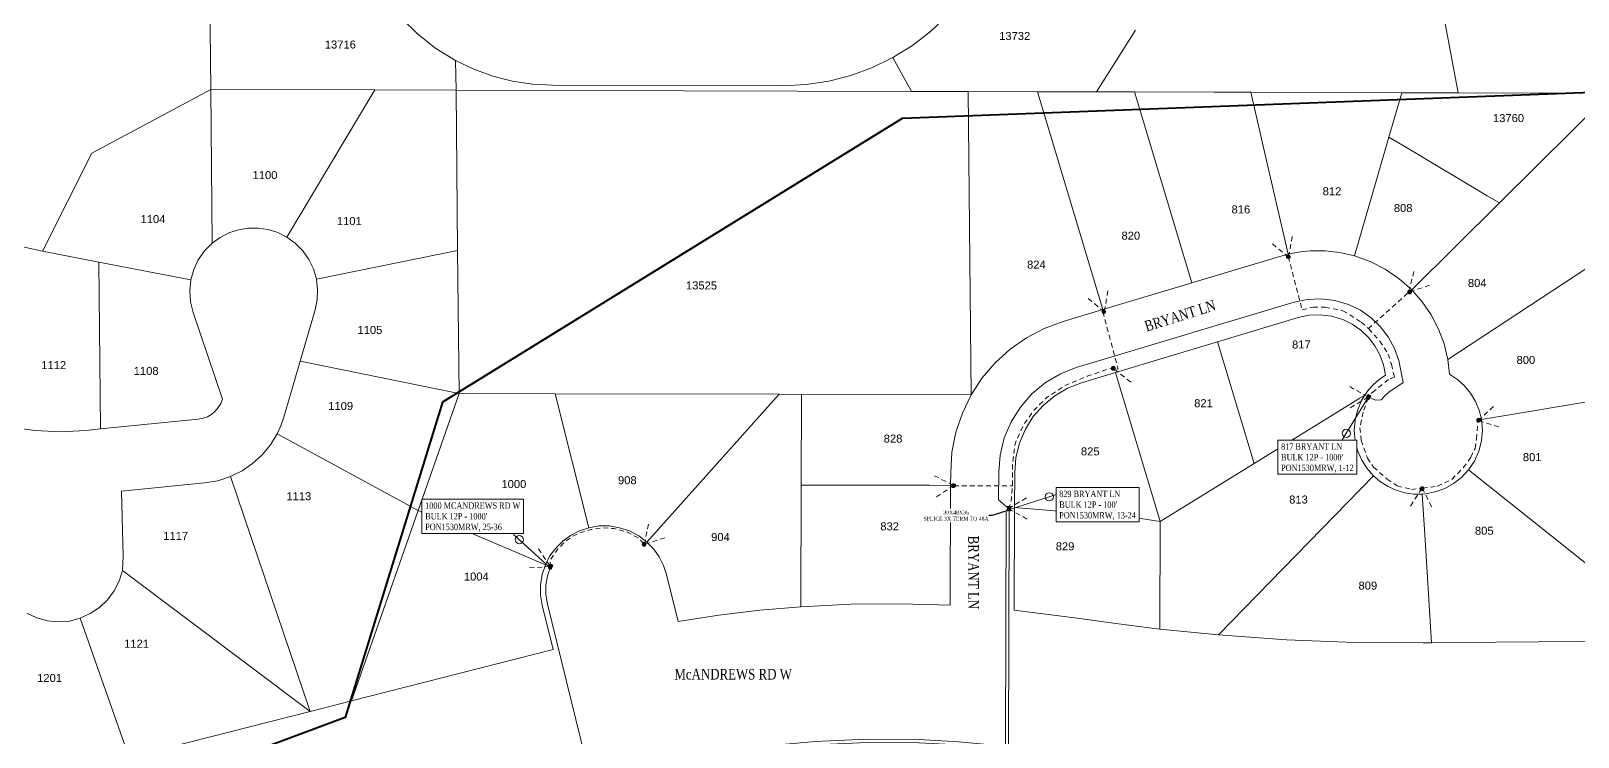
# Model space of a CAD drawing. Header units: feet. Extents: x 865220 to 5618803, y -2240498 to 1935234.
# Drawn here: x 2808154 to 2809603, y 967578 to 968239 of the extents above; entities that cross this region are included whole.
import ezdxf
from ezdxf import colors
from ezdxf.entities.mleader import LeaderData, LeaderLine
from ezdxf.enums import TextEntityAlignment as Align
from ezdxf.lldxf.tags import DXFTag
from ezdxf.math import Vec2, Vec3

# ---------------------------------------------------------------- set-up
doc = ezdxf.new("R2010")
doc.units = ezdxf.units.FT
doc.header["$LTSCALE"] = 0.015
doc.header["$MEASUREMENT"] = 0
doc.linetypes.add('DASHED', pattern=[5, 3, -2])
for name, color, linetype in [('48A', 112, '48A'), ('Dakota County Addresses', 7, 'Continuous'), ('Dakota County Parcels', 7, 'Continuous'), ('DETAIL', 7, 'Continuous'), ('DROP BURIED', 7, 'DASHED'), ('PROP_TEL', 6, 'Continuous'), ('STREET NAME', 7, 'Continuous'), ('TAIL', 1, 'MST'), ('TELEPHONE STRUCT-PROP', 6, 'Continuous'), ('TERMINALS', 7, 'Continuous')]:
    doc.layers.add(name, color=color, linetype=linetype)
doc.layers.add('RUNNING LINE (UNDERGROUND)', color=10, linetype='Continuous', lineweight=40)
doc.layers.add('WORK BOUNDARY', color=110, linetype='Continuous', lineweight=40)
doc.styles.add('Dimensions 100', font='arial.ttf')
doc.styles.add('Line', font='txt.shx', dxfattribs={"height": 3})
doc.styles.add('SIMPLEX', font='times.ttf', dxfattribs={"width": 0.8})
doc.styles.get("Standard").update_dxf_attribs({"font": 'times.ttf'})
doc.styles.add('Utilities', font='arial.ttf', dxfattribs={"height": 2.5})
tags = doc.linetypes.add('48A', pattern='A,80,-5,["48A",Line,S=1.5,R=0,X=0,Y=-1.5],-20', length=105).pattern_tags.tags
tags[6] = DXFTag(74, 10)
tags = doc.linetypes.add('MST', pattern='A,5,-5,5,-5,["TAIL",Line,S=1.5,R=0,X=0,Y=-1.5],-20', length=40).pattern_tags.tags
tags[10] = DXFTag(74, 10)

# ---------------------------------------------------------------- blocks, each defined once
blk = doc.blocks.new('ACMAP_ANN_TEMPLATE_Dakota County Addresses')
at = {"layer": 'Dakota County Addresses', "style": 'Dimensions 100'}
blk.add_attdef('DakotaCountyAddress', text='', height=50, dxfattribs=at).set_placement((0, 0), align=Align.CENTER)
blk = doc.blocks.new('NEW HH')
at = {"ltscale": 40, "true_color": 0xffffff}
h = blk.add_hatch(color=7, dxfattribs=at)
h.dxf.hatch_style = 1
h.paths.add_polyline_path([(-0.061, -0.031, 0.414214), (-0.046, -0.046), (0.046, -0.046, 0.414214), (0.061, -0.031), (0.061, 0.031, 0.414214), (0.046, 0.046), (-0.046, 0.046, 0.414214), (-0.061, 0.031)])
at = {"layer": 'RUNNING LINE (UNDERGROUND)', "color": 6, "lineweight": 0, "const_width": 0.005, "flags": 128}
blk.add_lwpolyline([(-0.061, 0.031), (-0.061, -0.031, 0.414214), (-0.046, -0.046), (0.046, -0.046, 0.414214), (0.061, -0.031), (0.061, 0.031, 0.414214), (0.046, 0.046), (-0.046, 0.046, 0.414214)], format="xyb", close=True, dxfattribs=at)
at = {"layer": 'TELEPHONE STRUCT-PROP', "color": 18, "true_color": 0x000000, "style": 'Utilities'}
blk.add_text('HH', height=0.05, dxfattribs=at).set_placement((0, 0), align=Align.MIDDLE_CENTER)
blk = doc.blocks.new('Proposed FlowerPot')
at = {"lineweight": 5, "ltscale": 100, "true_color": 0xffffff}
h = blk.add_hatch(color=7, dxfattribs=at)
h.dxf.hatch_style = 1
h.paths.add_polyline_path([(-0.06, 0, 0.414214), (0, -0.06, 0.414214), (0.06, 0, 0.414214), (0, 0.06, 0.414214)])
at = {"lineweight": 5, "ltscale": 100}
blk.add_circle((0, 0), 0.0604, dxfattribs=at)
at = {"layer": 'RUNNING LINE (UNDERGROUND)', "color": 6, "lineweight": 5, "const_width": 0.00907, "flags": 128}
blk.add_lwpolyline([(-0.06, 0, -0.414214), (0, 0.06, -0.414214), (0.06, 0, -0.414214), (0, -0.06, -0.414214), (-0.06, 0)], format="xyb", dxfattribs=at)
at = {"color": 18, "linetype": 'ByBlock', "lineweight": 5, "ltscale": 100, "true_color": 0x000000, "style": 'Dimensions 100'}
blk.add_text('F', height=0.0744, dxfattribs=at).set_placement((-0.029, -0.037))
blk = doc.blocks.new('TERMINAL')
at = {"lineweight": 5, "ltscale": 0.5, "flags": 128}
blk.add_lwpolyline([(-0.1, -0.6), (-0.1, 44.8)], dxfattribs=at)
at = {"lineweight": 5, "ltscale": 0.5}
blk.add_circle((-0.1, 37.6), 3.83, dxfattribs=at)

msp = doc.modelspace()

# ---------------------------------------------------------------- linework, layer by layer
at = {"layer": '48A', "lineweight": 5, "ltscale": 100, "flags": 128}
msp.add_lwpolyline([(2807687.7, 966997.8), (2807740.2, 967108.1), (2807755.7, 967138.2), (2807773.3, 967167.3), (2807792.8, 967195.2), (2807814.2, 967221.6), (2807837.3, 967246.6), (2807862, 967269.9), (2807888.2, 967291.5), (2807915.9, 967311.3), (2807944.8, 967329.2), (2807974.9, 967345.1), (2808005.9, 967358.9), (2808037.9, 967370.6), (2808070.4, 967380.1), (2808268.4, 967430.6), (2808388.2, 967461.2), (2808562, 967505.5), (2808701.9, 967541.2), (2808738.7, 967549.8), (2808744.9, 967551.1), (2808747.6, 967551.6), (2808792.5, 967560), (2808840.5, 967566.6), (2808888.8, 967570.9), (2808937.3, 967573), (2808985.7, 967572.8), (2809023, 967570.7), (2809069.9, 967566.2), (2809070.5, 967791.3)], dxfattribs=at)
at = {"layer": 'Dakota County Parcels', "lineweight": 5}
for p, q in [((2809468.6, 968301.3), (2809490.2, 968186.4)), ((2808322.4, 968184.6), (2808321.3, 968286)), ((2809152.3, 968182.3), (2809188.7, 968240.2)), ((2808961.5, 968214.4), (2808978.9, 968182.7)), ((2808552.3, 968183.8), (2808551.6, 968211.8)), ((2808210.9, 968124.9), (2808322.4, 968184.6)), ((2808322.4, 968184.6), (2808476, 968184.1)), ((2808323.5, 968040.5), (2808322.4, 968184.6)), ((2808393.4, 968046.4), (2808476, 968184.1)), ((2808476, 968184.1), (2808552.3, 968183.8)), ((2808553.5, 968033.9), (2808552.3, 968183.8)), ((2808552.3, 968183.8), (2808978.9, 968182.7)), ((2808642.5, 968188.6), (2808858.7, 968188)), ((2809490.2, 968186.4), (2809491.1, 968181.4)), ((2808978.9, 968182.7), (2809031.9, 968182.6)), ((2809031.9, 968182.6), (2809097, 968182.4)), ((2809034.8, 967898.6), (2809031.9, 968182.6)), ((2809097, 968182.4), (2809158.3, 967978.5)), ((2809097, 968182.4), (2809152.3, 968182.3)), ((2809152.3, 968182.3), (2809187.9, 968182.2)), ((2809187.9, 968182.2), (2809241.6, 968003.6)), ((2809296.8, 968181.9), (2809438.3, 968181.5)), ((2809426.2, 968139.9), (2809438.3, 968181.5)), ((2809438.3, 968181.5), (2809491.1, 968181.4)), ((2809491.1, 968181.4), (2809633.7, 968181)), ((2809529.9, 968078.3), (2809633.7, 968181)), ((2809394, 968028.7), (2809426.2, 968139.9)), ((2808164.7, 968033), (2808210.9, 968124.9)), ((2809447.6, 967996.9), (2809529.9, 968078.3)), ((2808132.2, 968040.2), (2808164.7, 968033)), ((2808164.7, 968033), (2808217.4, 968022.9)), ((2808421.3, 968006.9), (2808553.5, 968033.9)), ((2808554.9, 967899.9), (2808553.5, 968033.9)), ((2809481.4, 967931.8), (2809642, 968037.1)), ((2808219, 967866.7), (2808217.4, 968022.9)), ((2808217.4, 968022.9), (2808303.6, 968006.3)), ((2808305.7, 967975.7), (2808333.2, 967894.5)), ((2808406.1, 967930.2), (2808420.1, 967978.1)), ((2809265.7, 967948.2), (2809300, 967834.3)), ((2808390.8, 967877.7), (2808406.1, 967930.2)), ((2808406.1, 967930.2), (2808554.9, 967899.9)), ((2809170, 967919.4), (2809211.9, 967779.9)), ((2808516.6, 967790.4), (2808554.9, 967899.9)), ((2808554.9, 967899.9), (2808644.9, 967899.6)), ((2808644.9, 967899.6), (2808676.4, 967774.2)), ((2808644.9, 967899.6), (2808854.9, 967899.1)), ((2808731, 967760.7), (2808854.9, 967899.1)), ((2808854.9, 967899.1), (2808875.8, 967899)), ((2808875.6, 967814), (2808875.8, 967899)), ((2808875.8, 967899), (2809034.8, 967898.6)), ((2809401.7, 967897.1), (2809403.3, 967898.1)), ((2809512.9, 967875.4), (2809643.3, 967897.2)), ((2808205.1, 967865.3), (2808219, 967866.7)), ((2808219, 967866.7), (2808310.6, 967875.8)), ((2808384.4, 967862), (2808516.6, 967790.4)), ((2808340.7, 967822.1), (2808415.3, 967602.2)), ((2809211.9, 967779.9), (2809300, 967834.3)), ((2809266.5, 967673.7), (2809411.8, 967822.6)), ((2809500.7, 967828.3), (2809644.9, 967713.7)), ((2808238.7, 967808.4), (2808316.5, 967816.1)), ((2808240.1, 967747.4), (2808238.7, 967808.4)), ((2808875.3, 967700.2), (2808875.6, 967814)), ((2808875.6, 967814), (2808995.8, 967813.9)), ((2808995.8, 967813.9), (2809015.5, 967813.7)), ((2809075.5, 967793.1), (2809187.6, 967783.8)), ((2808454.1, 967612.1), (2808516.6, 967790.4)), ((2808516.6, 967790.4), (2808635.9, 967739.5)), ((2809187.6, 967783.8), (2809211.9, 967779.9)), ((2809211.6, 967679.2), (2809211.9, 967779.9)), ((2808239.6, 967734), (2808240.1, 967747.4)), ((2808239.6, 967734), (2808415.3, 967602.2)), ((2808749.3, 967730.4), (2808760.2, 967686.3)), ((2809134, 967689.6), (2809075.2, 967697.1)), ((2808200, 967689.4), (2808245.8, 967559)), ((2809211.6, 967679.2), (2809266.5, 967673.7)), ((2809458.3, 967666.3), (2809466.3, 967666.4)), ((2808454.1, 967612.1), (2808643, 967660.2)), ((2808415.3, 967602.2), (2808454.1, 967612.1)), ((2808245.8, 967559), (2808415.3, 967602.2))]:
    msp.add_line(p, q, dxfattribs=at)
for points in [[(2808475.9, 968285.8), (2808487.6, 968267.8), (2808501.1, 968251.2), (2808516.4, 968236.2), (2808533.3, 968223), (2808551.6, 968211.8)], [(2808961.5, 968214.4), (2808979.7, 968225.6), (2808996.7, 968238.7), (2809012.3, 968253.4), (2809026.4, 968269.7), (2809038.7, 968287.2)], [(2808858.7, 968188), (2808880.1, 968189.1), (2808901.3, 968192.3), (2808922.1, 968197.6), (2808942.2, 968205), (2808961.5, 968214.4)], [(2808551.6, 968211.8), (2808568.7, 968203.6), (2808586.5, 968197.1), (2808604.9, 968192.4), (2808623.6, 968189.6), (2808642.5, 968188.6)], [(2809187.9, 968182.2), (2809262.5, 968182), (2809266.9, 968182), (2809280.8, 968181.9), (2809285.4, 968181.9), (2809296.8, 968181.9)], [(2809296.8, 968181.9), (2809311.2, 968119.2), (2809328.9, 968042.6), (2809331.7, 968030.4)], [(2809426.2, 968139.9), (2809442.6, 968130.2), (2809518.4, 968085.1), (2809529.9, 968078.3)], [(2808393.4, 968046.4), (2808385, 968050.6), (2808376.1, 968053.4), (2808366.8, 968054.8), (2808357.5, 968054.7), (2808348.2, 968053.2), (2808339.3, 968050.3), (2808331, 968046), (2808323.5, 968040.5)], [(2808323.5, 968040.5), (2808316.4, 968033.4), (2808310.6, 968025.1), (2808306.3, 968016), (2808303.6, 968006.3)], [(2808421.3, 968006.9), (2808418.5, 968016.5), (2808414.2, 968025.4), (2808408.4, 968033.5), (2808401.4, 968040.6), (2808393.4, 968046.4)], [(2809457.5, 967805.7), (2809460.4, 967805.9), (2809469.7, 967807.7), (2809478.5, 967810.9), (2809486.8, 967815.5), (2809494.3, 967821.3), (2809500.7, 967828.3), (2809506.3, 967836.6), (2809510.4, 967845.8), (2809512.9, 967855.5), (2809513.8, 967865.4), (2809512.9, 967875.4), (2809510.8, 967884.1), (2809507.4, 967892.4), (2809502.8, 967900.1), (2809497.2, 967907), (2809490.5, 967913), (2809483.1, 967917.9), (2809481.4, 967931.8), (2809477.9, 967946.3), (2809472.6, 967960.2), (2809465.8, 967973.4), (2809457.4, 967985.7), (2809447.6, 967996.9), (2809435.8, 968007.3), (2809422.8, 968016.2), (2809408.8, 968023.4), (2809394, 968028.7), (2809380.4, 968031.8), (2809366.5, 968033.4), (2809352.6, 968033.4), (2809343.4, 968032.5), (2809334.4, 968031), (2809331.7, 968030.4), (2809323.9, 968028.3), (2809241.6, 968003.6), (2809158.3, 967978.5), (2809120.9, 967967.3), (2809103.3, 967960.8), (2809086.7, 967952), (2809071.3, 967941.3), (2809057.3, 967928.6), (2809045.1, 967914.4), (2809034.8, 967898.6), (2809026.6, 967881.5), (2809020.5, 967863.5), (2809016.8, 967844.9), (2809015.6, 967826), (2809015.5, 967813.7), (2809015.2, 967701.7)], [(2808303.6, 968006.3), (2808302.5, 967996), (2808303.2, 967985.7), (2808305.7, 967975.7)], [(2808420.1, 967978.1), (2808422, 967987.6), (2808422.4, 967997.3), (2808421.3, 968006.9)], [(2809411.8, 967822.6), (2809405.6, 967829.8), (2809400.6, 967837.9), (2809396.8, 967846.6), (2809394.6, 967855.8), (2809393.8, 967865.3), (2809394.5, 967874.8), (2809396.7, 967884), (2809400.3, 967892.8), (2809403.3, 967898.1), (2809407.3, 967903.5), (2809411.8, 967908.4), (2809417.1, 967913.1), (2809423, 967917.1), (2809421.1, 967926.7), (2809417.8, 967936), (2809413, 967944.6), (2809407, 967952.4), (2809399.9, 967959.2), (2809391.9, 967964.8), (2809383, 967969.1), (2809372.6, 967972.2), (2809361.8, 967973.6), (2809351.4, 967973.1), (2809341.2, 967970.9), (2809265.7, 967948.2), (2809170, 967919.4), (2809138.2, 967909.9), (2809125.2, 967904.8), (2809113.1, 967897.7), (2809102.3, 967888.7), (2809093, 967878.2), (2809085.6, 967866.3), (2809080.1, 967853.4), (2809076.7, 967839.8), (2809075.6, 967825.8), (2809075.5, 967793.1), (2809075.2, 967697.1)], [(2808310.6, 967875.8), (2808315, 967876.6), (2808319.1, 967878.1), (2808323, 967880.3), (2808326.4, 967883.2), (2808329.3, 967886.6), (2808331.6, 967890.4), (2808333.2, 967894.5)], [(2809300, 967834.3), (2809399.1, 967895.4), (2809401.7, 967897.1)], [(2808134, 967868.3), (2808157.6, 967865.1), (2808181.4, 967864.1), (2808205.1, 967865.3)], [(2808384.4, 967862), (2808388, 967869.7), (2808390.8, 967877.7)], [(2808340.7, 967822.1), (2808351.6, 967827.5), (2808361.5, 967834.3), (2808370.4, 967842.4), (2808378.1, 967851.7), (2808384.4, 967862)], [(2808316.5, 967816.1), (2808328.8, 967818.2), (2808340.7, 967822.1)], [(2809411.8, 967822.6), (2809418.3, 967817.2), (2809425.4, 967812.7), (2809433.1, 967809.2), (2809441.3, 967806.9), (2809449.4, 967805.7), (2809457.5, 967805.7)], [(2809457.5, 967805.7), (2809459.9, 967767.7), (2809466.3, 967666.4)], [(2808676.4, 967774.2), (2808667.7, 967771.2), (2808659.5, 967767), (2808652.1, 967761.6), (2808645.6, 967755.1), (2808640.1, 967747.7), (2808635.9, 967739.5), (2808632.8, 967730.3), (2808631.3, 967720.8), (2808631.3, 967711.1), (2808632.8, 967701.6), (2808643, 967660.2)], [(2808731, 967760.7), (2808723.3, 967766.6), (2808714.7, 967771.1), (2808705.4, 967774.2), (2808695.8, 967775.8), (2808686, 967775.8), (2808676.4, 967774.2)], [(2808749.3, 967730.4), (2808746.5, 967738.9), (2808742.4, 967746.9), (2808737.3, 967754.2), (2808731, 967760.7)], [(2808200, 967689.4), (2808209.4, 967693.7), (2808218, 967699.5), (2808225.5, 967706.7), (2808231.7, 967715), (2808236.4, 967724.2), (2808239.6, 967734)], [(2808150, 967694.1), (2808159.4, 967689.7), (2808169.4, 967687), (2808179.7, 967686), (2808190, 967686.8), (2808200, 967689.4)], [(2808875.3, 967700.2), (2808836.8, 967696.9), (2808798.4, 967692.2), (2808760.2, 967686.3)], [(2809015.2, 967701.7), (2808968.6, 967703), (2808921.9, 967702.6), (2808875.3, 967700.2)], [(2809134, 967689.6), (2809172.8, 967684.1), (2809211.6, 967679.2)], [(2809266.5, 967673.7), (2809330.3, 967669.3), (2809394.3, 967666.8), (2809458.3, 967666.3)], [(2809466.3, 967666.4), (2809508.1, 967666.7), (2809526.3, 967666.9), (2809645.3, 967667.9)]]:
    msp.add_lwpolyline(points, dxfattribs=at)
at = {"layer": 'DROP BURIED', "lineweight": 5, "ltscale": 100}
for points in [[(2809335.7, 968047), (2809332.2, 968027.3), (2809316.9, 968040.2)], [(2809332, 968027.9), (2809344.9, 967978.1), (2809355.2, 967980.7), (2809366.6, 967980.7), (2809383.2, 967977.4), (2809400.2, 967966.8), (2809407.3, 967960.4), (2809417.7, 967949), (2809425.7, 967936.8), (2809428.6, 967927.2), (2809431.5, 967915.3), (2809425.9, 967913), (2809413.1, 967902.7), (2809407.2, 967897.9)], [(2809464.4, 968001.2), (2809445.3, 967995.1), (2809449.6, 968014.7)], [(2809163, 967996), (2809159.5, 967976.3), (2809144.2, 967989.1)], [(2809184.3, 967910.6), (2809168.6, 967923)], [(2809389.5, 967906.3), (2809406.8, 967896.4), (2809389.6, 967886.3)], [(2809529.3, 967868.7), (2809510.1, 967874.3), (2809524.6, 967888.2)], [(2809000.4, 967822.7), (2809018.4, 967813.9), (2809001.8, 967802.7)], [(2809446.5, 967794.5), (2809457.5, 967811.2), (2809466.5, 967793.4)], [(2809087.1, 967782.3), (2809069.7, 967792.2), (2809086.9, 967802.3)], [(2808747.6, 967764.8), (2808728.6, 967758.5), (2808732.6, 967778.1)], [(2808629.5, 967754.5), (2808640.4, 967737.7), (2808620.4, 967736.6)]]:
    msp.add_lwpolyline(points, dxfattribs=at)
at = {"layer": 'DROP BURIED', "lineweight": 5, "ltscale": 100, "flags": 128}
for points in [[(2809407, 967960.6), (2809445.7, 967995.4)], [(2809158.2, 967976.4), (2809172.6, 967922.5), (2809167.8, 967924)], [(2809018.7, 967813.5), (2809073.5, 967813.5)], [(2808640.7, 967737.5), (2808640, 967743.2), (2808647.6, 967754.3), (2808654.2, 967761.2), (2808661.2, 967766), (2808669.2, 967769.8), (2808678.4, 967772.4), (2808690.2, 967774.1), (2808700.5, 967773.3), (2808712.7, 967769.9), (2808723.5, 967764.3), (2808727.7, 967759.3)]]:
    msp.add_lwpolyline(points, dxfattribs=at)
at = {"layer": 'TAIL', "lineweight": 5, "ltscale": 100, "flags": 128}
for points in [[(2809406.9, 967896.6), (2809413.8, 967893.6), (2809418.9, 967894), (2809422.3, 967897.7), (2809426.3, 967901.2), (2809439.6, 967910.2), (2809435.6, 967930.7), (2809431.5, 967942.1), (2809425.6, 967952.8), (2809418.2, 967962.5), (2809409.5, 967970.8), (2809399.5, 967977.8), (2809388.5, 967983.1), (2809375.7, 967987), (2809362.4, 967988.6), (2809349.5, 967988), (2809337.5, 967985.4), (2809261.4, 967962.6), (2809165.6, 967933.8), (2809133.3, 967924.1), (2809118.6, 967918.3), (2809104.4, 967910), (2809091.8, 967899.5), (2809081, 967887.2), (2809072.2, 967873.3), (2809065.8, 967858.2), (2809061.9, 967842.2), (2809060.6, 967826.5), (2809060.5, 967800.4), (2809070.8, 967791.5)], [(2808640.5, 967737.5), (2808637.7, 967729.1), (2808636.3, 967720.4), (2808636.3, 967711.5), (2808637.7, 967702.6), (2808677.7, 967539.9), (2808681.8, 967540.1), (2808792, 967562.9), (2808840.2, 967569.5), (2808888.6, 967573.9), (2808937.2, 967576), (2808985.8, 967575.8), (2809023.3, 967573.6), (2809066.9, 967569.5), (2809067.5, 967791.3)]]:
    msp.add_lwpolyline(points, dxfattribs=at)
at = {"layer": 'WORK BOUNDARY', "ltscale": 50, "flags": 128}
msp.add_lwpolyline([(2804166.5, 965487.1), (2805906.8, 965519.8), (2806966.9, 965560.7), (2809646.5, 965540.4), (2810561.4, 965418.8), (2810895.5, 965359.8), (2810780.4, 965811.8), (2810612, 966360.8), (2810098.2, 967658.1), (2809877.1, 967567.5), (2809652.4, 967541.7), (2809650.5, 967618.5), (2809641.4, 968182.8), (2808970, 968157.5), (2808539.3, 967891.8), (2808448.2, 967596.3), (2808366.1, 967565.8), (2807960.7, 967458), (2807836.8, 967383.2), (2807678.5, 967582)], dxfattribs=at)

# ---------------------------------------------------------------- block references
at = {"lineweight": 5, "xscale": 40.00000000000001, "yscale": 40.00000000000001, "zscale": 40.00000000000001}
for p, rotation in [((2809407, 967896.5), 242.1201864697991), ((2809070.2, 967792), 269.4577291787428), ((2808640.7, 967737.7), 66.78235281552793)]:
    msp.add_blockref('NEW HH', p, dxfattribs=dict(at, rotation=rotation))
at = {"layer": 'Dakota County Addresses', "lineweight": 5, "xscale": 0.15, "yscale": 0.15, "zscale": 0.15}
for p, values in [((2808443.7, 968222.9), {'DakotaCountyAddress': '13716'}), ((2809075.6, 968230.9), {'DakotaCountyAddress': '13732'}), ((2809538.3, 968154), {'DakotaCountyAddress': '13760'}), ((2808373.1, 968100.6), {'DakotaCountyAddress': '1100'}), ((2809372.9, 968085.5), {'DakotaCountyAddress': '812'}), ((2809287.5, 968068.5), {'DakotaCountyAddress': '816'}), ((2809439.6, 968069.8), {'DakotaCountyAddress': '808'}), ((2808268.1, 968059.4), {'DakotaCountyAddress': '1104'}), ((2808452.1, 968057.6), {'DakotaCountyAddress': '1101'}), ((2809184.4, 968043.9), {'DakotaCountyAddress': '820'}), ((2809095.9, 968016.8), {'DakotaCountyAddress': '824'}), ((2808782.1, 967997.3), {'DakotaCountyAddress': '13525'}), ((2809509, 967999.6), {'DakotaCountyAddress': '804'}), ((2808471.4, 967955.6), {'DakotaCountyAddress': '1105'}), ((2809344.2, 967942), {'DakotaCountyAddress': '817'}), ((2808175.1, 967922.7), {'DakotaCountyAddress': '1112'}), ((2808261.7, 967917.3), {'DakotaCountyAddress': '1108'}), ((2809554.6, 967927.5), {'DakotaCountyAddress': '800'}), ((2809252.5, 967887), {'DakotaCountyAddress': '821'}), ((2808444, 967884.4), {'DakotaCountyAddress': '1109'}), ((2808961.6, 967853.9), {'DakotaCountyAddress': '828'}), ((2809146.4, 967841.9), {'DakotaCountyAddress': '825'}), ((2809560.5, 967836.5), {'DakotaCountyAddress': '801'}), ((2808712.6, 967814.9), {'DakotaCountyAddress': '908'}), ((2808404.8, 967799.9), {'DakotaCountyAddress': '1113'}), ((2808606.3, 967811.3), {'DakotaCountyAddress': '1000'}), ((2809341.5, 967796.8), {'DakotaCountyAddress': '813'}), ((2808958.4, 967771.7), {'DakotaCountyAddress': '832'}), ((2808289.4, 967762.8), {'DakotaCountyAddress': '1117'}), ((2808799.9, 967761.7), {'DakotaCountyAddress': '904'}), ((2809515.6, 967767.6), {'DakotaCountyAddress': '805'}), ((2809122.8, 967753), {'DakotaCountyAddress': '829'}), ((2808571.1, 967724.7), {'DakotaCountyAddress': '1004'}), ((2809406.5, 967716.2), {'DakotaCountyAddress': '809'}), ((2808252.7, 967661.8), {'DakotaCountyAddress': '1121'}), ((2808171.2, 967629.7), {'DakotaCountyAddress': '1201'})]:
    msp.add_blockref('ACMAP_ANN_TEMPLATE_Dakota County Addresses', p, dxfattribs=at).add_auto_attribs(values)
at = {"layer": 'PROP_TEL', "lineweight": 5}
for p, xscale, yscale, zscale, rotation in [((2809332.1, 968027.8), 30, 30, 30, 11.37326278332287), ((2809445.6, 967995), 30, 30, 30, 300.9517357814462), ((2809159.1, 967976.3), 30, 30, 30, 1.870872188553256), ((2809168, 967923.5), 30, 30, 30, 1.870872188553256), ((2809510.3, 967874.9), 30, 30, 30, 271.0738063531728), ((2809018.3, 967813.6), 30.00000000000001, 30.00000000000001, 30.00000000000001, 91.11739675419611), ((2809457.3, 967810.7), 30, 30, 30, 271.0738063531728), ((2808728.4, 967758.5), 30, 30, 30, 300.9517357814462)]:
    msp.add_blockref('Proposed FlowerPot', p, dxfattribs=dict(at, xscale=xscale, yscale=yscale, zscale=zscale, rotation=rotation))
at = {"layer": 'TERMINALS', "lineweight": 5, "ltscale": 0.5, "rotation": 47.71132762640549}
msp.add_blockref('TERMINAL', (2808639.3, 967737.7), dxfattribs=at)

# ---------------------------------------------------------------- texts
at = {"layer": 'STREET NAME', "lineweight": 5, "ltscale": 40, "width": 0.8}
msp.add_text('BRYANT LN ', height=10, rotation=17.3824, dxfattribs=at).set_placement((2809199.2, 967957.7))
msp.add_text('McANDREWS RD W ', height=10, dxfattribs=at).set_placement((2808756.7, 967632))

# ---------------------------------------------------------------- next in the draw order: texts
at = {"layer": 'TERMINALS', "lineweight": 5, "ltscale": 0.5, "char_height": 6, "attachment_point": 1, "style": 'SIMPLEX', "bg_fill": 19, "box_fill_scale": 1.5, "bg_fill_color": 256, "bg_fill_transparency": 0}
for s, insert in [("817 BRYANT LN^JBULK 12P - 1000'\\PPON1530MRW, 1-12", (2809325.2, 967853.2)), ("829 BRYANT LN^JBULK 12P - 100'\\PPON1530MRW, 13-24", (2809117.3, 967808.8)), ("1000 MCANDREWS RD W^JBULK 12P - 1000'\\PPON1530MRW, 25-36", (2808523.2, 967797.9))]:
    msp.add_mtext(s, dxfattribs=dict(at, insert=insert))

# ---------------------------------------------------------------- next in the draw order: linework, layer by layer
at = {"layer": 'DROP BURIED', "lineweight": 5, "ltscale": 100, "flags": 128}
msp.add_lwpolyline([(2809069.7, 967791.8), (2809072.1, 967798), (2809073.5, 967813.9), (2809073.5, 967834.1), (2809075.9, 967852.7), (2809083.7, 967870.1), (2809094, 967884.7), (2809106.1, 967896.4), (2809122.3, 967907.1), (2809143.6, 967916), (2809167.1, 967924)], dxfattribs=at)
at = {"layer": 'DROP BURIED', "lineweight": 5, "ltscale": 100}
msp.add_lwpolyline([(2809406.8, 967895.5), (2809402, 967882.4), (2809398.9, 967867.7), (2809400.4, 967856.1), (2809406.1, 967839.4), (2809411.9, 967831), (2809424.7, 967819.5), (2809434.1, 967813.4), (2809447.4, 967810), (2809457.8, 967811.1), (2809471.6, 967813.1), (2809485.3, 967819.4), (2809496.1, 967830.4), (2809502.9, 967840.2), (2809507, 967848.5), (2809508.3, 967857.3), (2809509.8, 967874.2)], dxfattribs=at)

# ---------------------------------------------------------------- next in the draw order: block references
at = {"layer": 'TERMINALS', "lineweight": 5, "ltscale": 0.5}
for p, rotation in [((2809405.7, 967894.7), 148.730679103143), ((2809072.2, 967791.6), 287.5815110121882)]:
    msp.add_blockref('TERMINAL', p, dxfattribs=dict(at, rotation=rotation))

# ---------------------------------------------------------------- next in the draw order: leaders
at = {"layer": 'DETAIL', "lineweight": 5, "ltscale": 5}
ml = msp.add_multileader_mtext('Standard', dxfattribs=at)
ml.set_content('30X48X36\\PSPLICE 3X TERM TO 48A', color=256)
ml.set_leader_properties()
ml.build(insert=Vec2(0, 0))
ml.multileader.update_dxf_attribs({"has_text_frame": 1, "text_left_attachment_type": 2, "text_right_attachment_type": 2, "dogleg_length": 3})
ctx = ml.context
ctx.base_point, ctx.char_height, ctx.landing_gap_size, ctx.plane_origin = Vec3(2808990, 967785.5), 3.5, 1.5, Vec3(2809093.3, 967823.3)
ctx.left_attachment, ctx.right_attachment, ctx.text_align_type = 2, 2, 1
notes = []
notes.append((ctx, [(0, (1, 1, 0), (2809054.5, 967785.5), (-1, 0), 3, [(0, [(2809069, 967790.3)], 0, [])])]))
ctx.mtext.insert, ctx.mtext.alignment, ctx.mtext.flow_direction = Vec3(2809020.7, 967790.2), 2, 5
ctx.mtext.has_bg_fill, ctx.mtext.bg_color, ctx.mtext.bg_scale_factor, ctx.mtext.bg_transparency, ctx.mtext.use_window_bg_color = 1, -1027028792, 1.5, 0, 1
for ctx, leaders in notes:
    for number, flags, end, landing, length, lines in leaders:
        leader = LeaderData()
        leader.index, (leader.has_last_leader_line, leader.has_dogleg_vector, leader.attachment_direction) = number, flags
        leader.last_leader_point, leader.dogleg_vector, leader.dogleg_length = Vec3(end), Vec3(landing), length
        for number, points, colour, breaks in lines:
            line = LeaderLine()
            line.index, line.vertices, line.color, line.breaks = number, Vec3.list(points), colors.encode_raw_color(colour), breaks
            leader.lines.append(line)
        ctx.leaders.append(leader)

# ---------------------------------------------------------------- next in the draw order: texts
at = {"layer": 'STREET NAME', "lineweight": 5, "ltscale": 40, "width": 0.8}
msp.add_text('BRYANT LN ', height=10, rotation=270, dxfattribs=at).set_placement((2809032, 967766.7))

doc.saveas('drawing.dxf')
